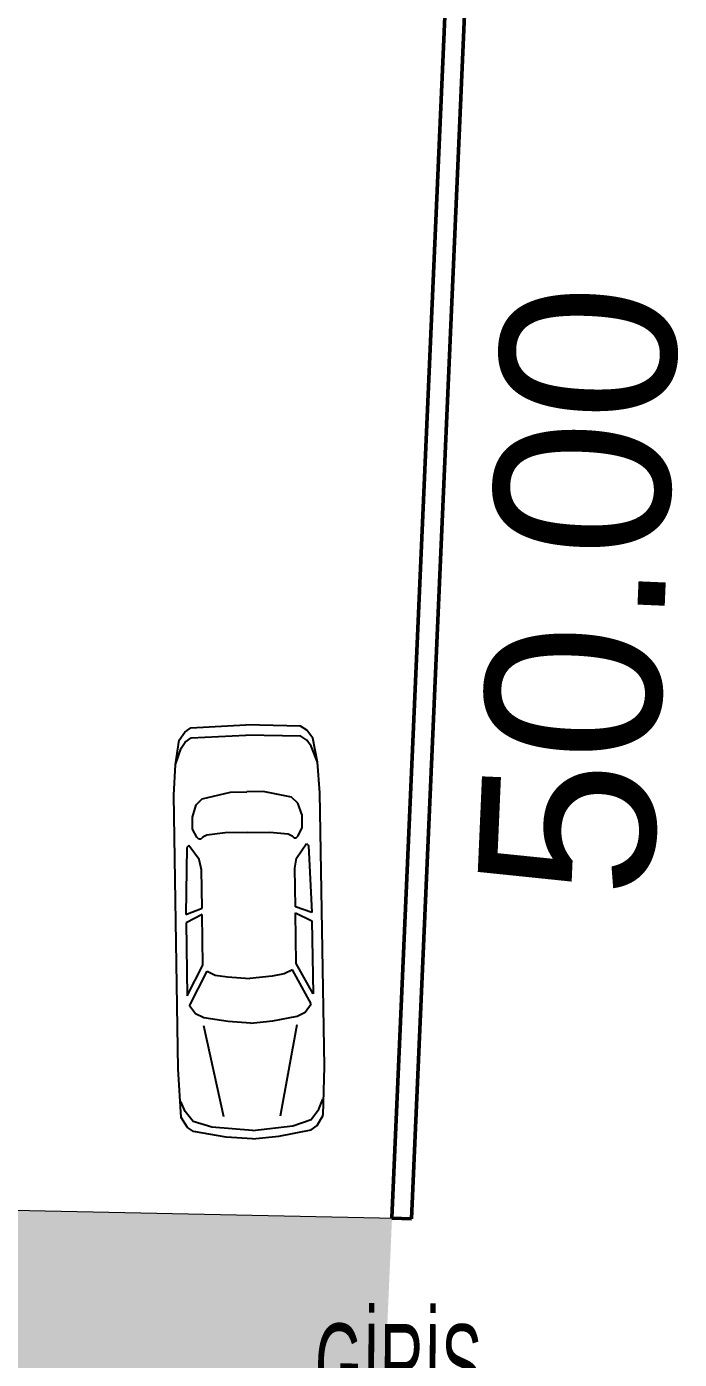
# Model space of a CAD drawing. Header units: centimetres. Extents: x 63871 to 181827, y -95930 to 42199.
# Drawn here: x 156661 to 157332, y 24983 to 26353 of the extents above; entities that cross this region are included whole.
import ezdxf

# ---------------------------------------------------------------- set-up
doc = ezdxf.new("R2010")
doc.units = ezdxf.units.CM
for name, color, linetype, lineweight in [('A-AREA-IDEN', 7, 'Continuous', 9), ('ARA SINIRLAR', 225, 'Continuous', 15), ('ARM_Pen_No__252', 8, 'Continuous', 18), ('OLUK', 222, 'Continuous', 15), ('PARSEL SINIRI', 12, 'Continuous', 50), ('ROL_CEPHE', 1, 'Continuous', 0)]:
    doc.layers.add(name, color=color, linetype=linetype, lineweight=lineweight)
doc.layers.add('furn', color=7, linetype='Continuous')
doc.styles.add('Arial', font='Arial.ttf', dxfattribs={"height": 250})
doc.styles.get("Standard").update_dxf_attribs({"font": 'Arial.ttf'})

# ---------------------------------------------------------------- blocks, each defined once
blk = doc.blocks.new('02PCAR03')
at = {"color": 0, "linetype": 'ByBlock'}
for p, q in [((-197, 33), (-201, 30)), ((-185, 35), (-197, 33)), ((-185, 35), (-193, 32)), ((-170, 36), (-185, 35)), ((-35, 36), (-170, 36)), ((-11, 35), (-35, 36)), ((-14, 33), (-19, 35)), ((-9, 29), (-14, 33)), ((-6, 32), (-11, 35)), ((-203, 27), (-204, 0)), ((-201, 30), (-203, 27)), ((-198, 27), (-199, 0)), ((-196, 30), (-198, 27)), ((-193, 32), (-196, 30)), ((-159, 27), (-165, 25)), ((-153, 27), (-159, 27)), ((-149, 25), (-153, 27)), ((-145, 29), (-144, 30)), ((-138, 24), (-145, 29)), ((-144, 30), (-111, 31)), ((-111, 31), (-114, 23)), ((-111, 23), (-107, 31)), ((-107, 31), (-71, 31)), ((-71, 31), (-86, 23)), ((-66, 30), (-83, 21)), ((-62, 27), (-66, 30)), ((-60, 23), (-62, 27)), ((-6, 20), (-9, 29)), ((-4, 29), (-6, 32)), ((-1, 13), (-4, 29)), ((-168, 22), (-171, 8)), ((-165, 25), (-168, 22)), ((-151, 11), (-150, 20)), ((-150, 20), (-149, 22)), ((-148, 24), (-149, 25)), ((-149, 22), (-148, 23)), ((-148, 23), (-148, 24)), ((-133, 23), (-138, 24)), ((-114, 23), (-133, 23)), ((-86, 23), (-111, 23)), ((-83, 21), (-81, 17)), ((-58, 11), (-60, 23)), ((-11, 14), (-56, 23)), ((-4, 0), (-6, 20)), ((-81, 17), (-80, 11)), ((-171, 8), (-171, 0)), ((-151, 0), (-151, 11)), ((-80, 11), (-79, 0)), ((-57, 0), (-58, 11)), ((0, 0), (-1, 13)), ((-203, -27), (-204, 0)), ((-198, -27), (-199, 0)), ((-171, -8), (-171, 0)), ((-151, 0), (-151, -11)), ((-80, -11), (-79, 0)), ((-57, 0), (-58, -11)), ((-4, 0), (-6, -20)), ((0, 0), (-1, -13)), ((-168, -22), (-171, -8)), ((-151, -11), (-150, -20)), ((-81, -17), (-80, -11)), ((-58, -11), (-60, -23)), ((-1, -13), (-4, -29)), ((-83, -21), (-81, -17)), ((-11, -14), (-56, -23)), ((-165, -25), (-168, -22)), ((-159, -27), (-165, -25)), ((-149, -25), (-153, -27)), ((-150, -20), (-149, -22)), ((-149, -22), (-148, -23)), ((-148, -24), (-149, -25)), ((-148, -23), (-148, -24)), ((-138, -24), (-145, -29)), ((-133, -23), (-138, -24)), ((-114, -23), (-133, -23)), ((-111, -31), (-114, -23)), ((-86, -23), (-111, -23)), ((-111, -23), (-107, -31)), ((-71, -31), (-86, -23)), ((-66, -30), (-83, -21)), ((-60, -23), (-62, -27)), ((-6, -20), (-9, -29)), ((-201, -30), (-203, -27)), ((-197, -33), (-201, -30)), ((-196, -30), (-198, -27)), ((-193, -32), (-196, -30)), ((-185, -35), (-193, -32)), ((-153, -27), (-159, -27)), ((-145, -29), (-144, -30)), ((-144, -30), (-111, -31)), ((-107, -31), (-71, -31)), ((-62, -27), (-66, -30)), ((-9, -29), (-14, -33)), ((-6, -32), (-11, -35)), ((-4, -29), (-6, -32)), ((-185, -35), (-197, -33)), ((-170, -36), (-185, -35)), ((-35, -36), (-170, -36)), ((-11, -35), (-35, -36)), ((-14, -33), (-19, -35))]:
    blk.add_line(p, q, dxfattribs=at)
blk = doc.blocks.new('yerleşim planı')
at = {"layer": 'ARM_Pen_No__252'}
h = blk.add_hatch(dxfattribs=at)
h.set_pattern_fill('AR-HBONE', color=256, scale=0.51)
h.set_pattern_definition([(45, (-177987.134, -15156.517), (0, 73.27889), [155.448, -51.816]), (135, (-177950.495, -15119.877), (7e-15, 73.27889), [155.448, -51.816])])
h.paths.add_polyline_path([(-2142.3, 12350.5), (-6158, 12350.5), (-5113.2, 15429.3), (-2007, 15429.3)], flags=16)
h.paths.add_polyline_path([(-2155.4, 12050.8), (-2289.2, 9006.5), (-7230.4, 9111), (-6232.7, 12050.8)], flags=16)
h.paths.add_polyline_path([(-1994, 15726.3), (-2007, 15429.3), (-5113.2, 15429.3), (-2392.4, 23446.1), (-2901.1, 23669.6), (-7833, 9123.7), (-10553.5, 9181.3), (-10718.9, 8734.6), (588.1, 8496), (607.9, 8945.3), (-1738.2, 8994.9), (-1127.8, 22890.2), (-1668.8, 23128), (-1971, 15726.3)])
at = {"layer": 'ARA SINIRLAR'}
blk.add_line((627.9, 8944.8), (-1738.2, 8994.9), dxfattribs=at)
at = {"layer": 'PARSEL SINIRI'}
blk.add_line((627.9, 8944.8), (607.9, 8945.3), dxfattribs=at)
for points in [[(607.9, 8945.7), (736.2, 11859.1)], [(627.9, 8944.8), (756.2, 11858.2)]]:
    blk.add_lwpolyline(points, dxfattribs=at)
at = {"layer": 'furn', "linetype": 'Continuous', "xscale": 2.086125961570064, "yscale": 2.086125961570064, "zscale": 2.086125961570064, "rotation": 270.9296038315418}
blk.add_blockref('02PCAR03', (464.5, 9027.1), dxfattribs=at)
at = {"layer": 'A-AREA-IDEN', "style": 'Arial', "width": 0.55}
blk.add_text('GİRİŞ', height=82.06, rotation=359.6271, dxfattribs=at).set_placement((528.5, 8755.2))
at = {"layer": 'ROL_CEPHE', "lineweight": 0}
blk.add_text('50.00', height=180, rotation=87.5013, dxfattribs=at).set_placement((875, 9272.8))

msp = doc.modelspace()

# ---------------------------------------------------------------- block references
at = {"layer": 'OLUK'}
msp.add_blockref('yerleşim planı', (156428.8, 16182.6), dxfattribs=at)

doc.saveas('drawing.dxf')
